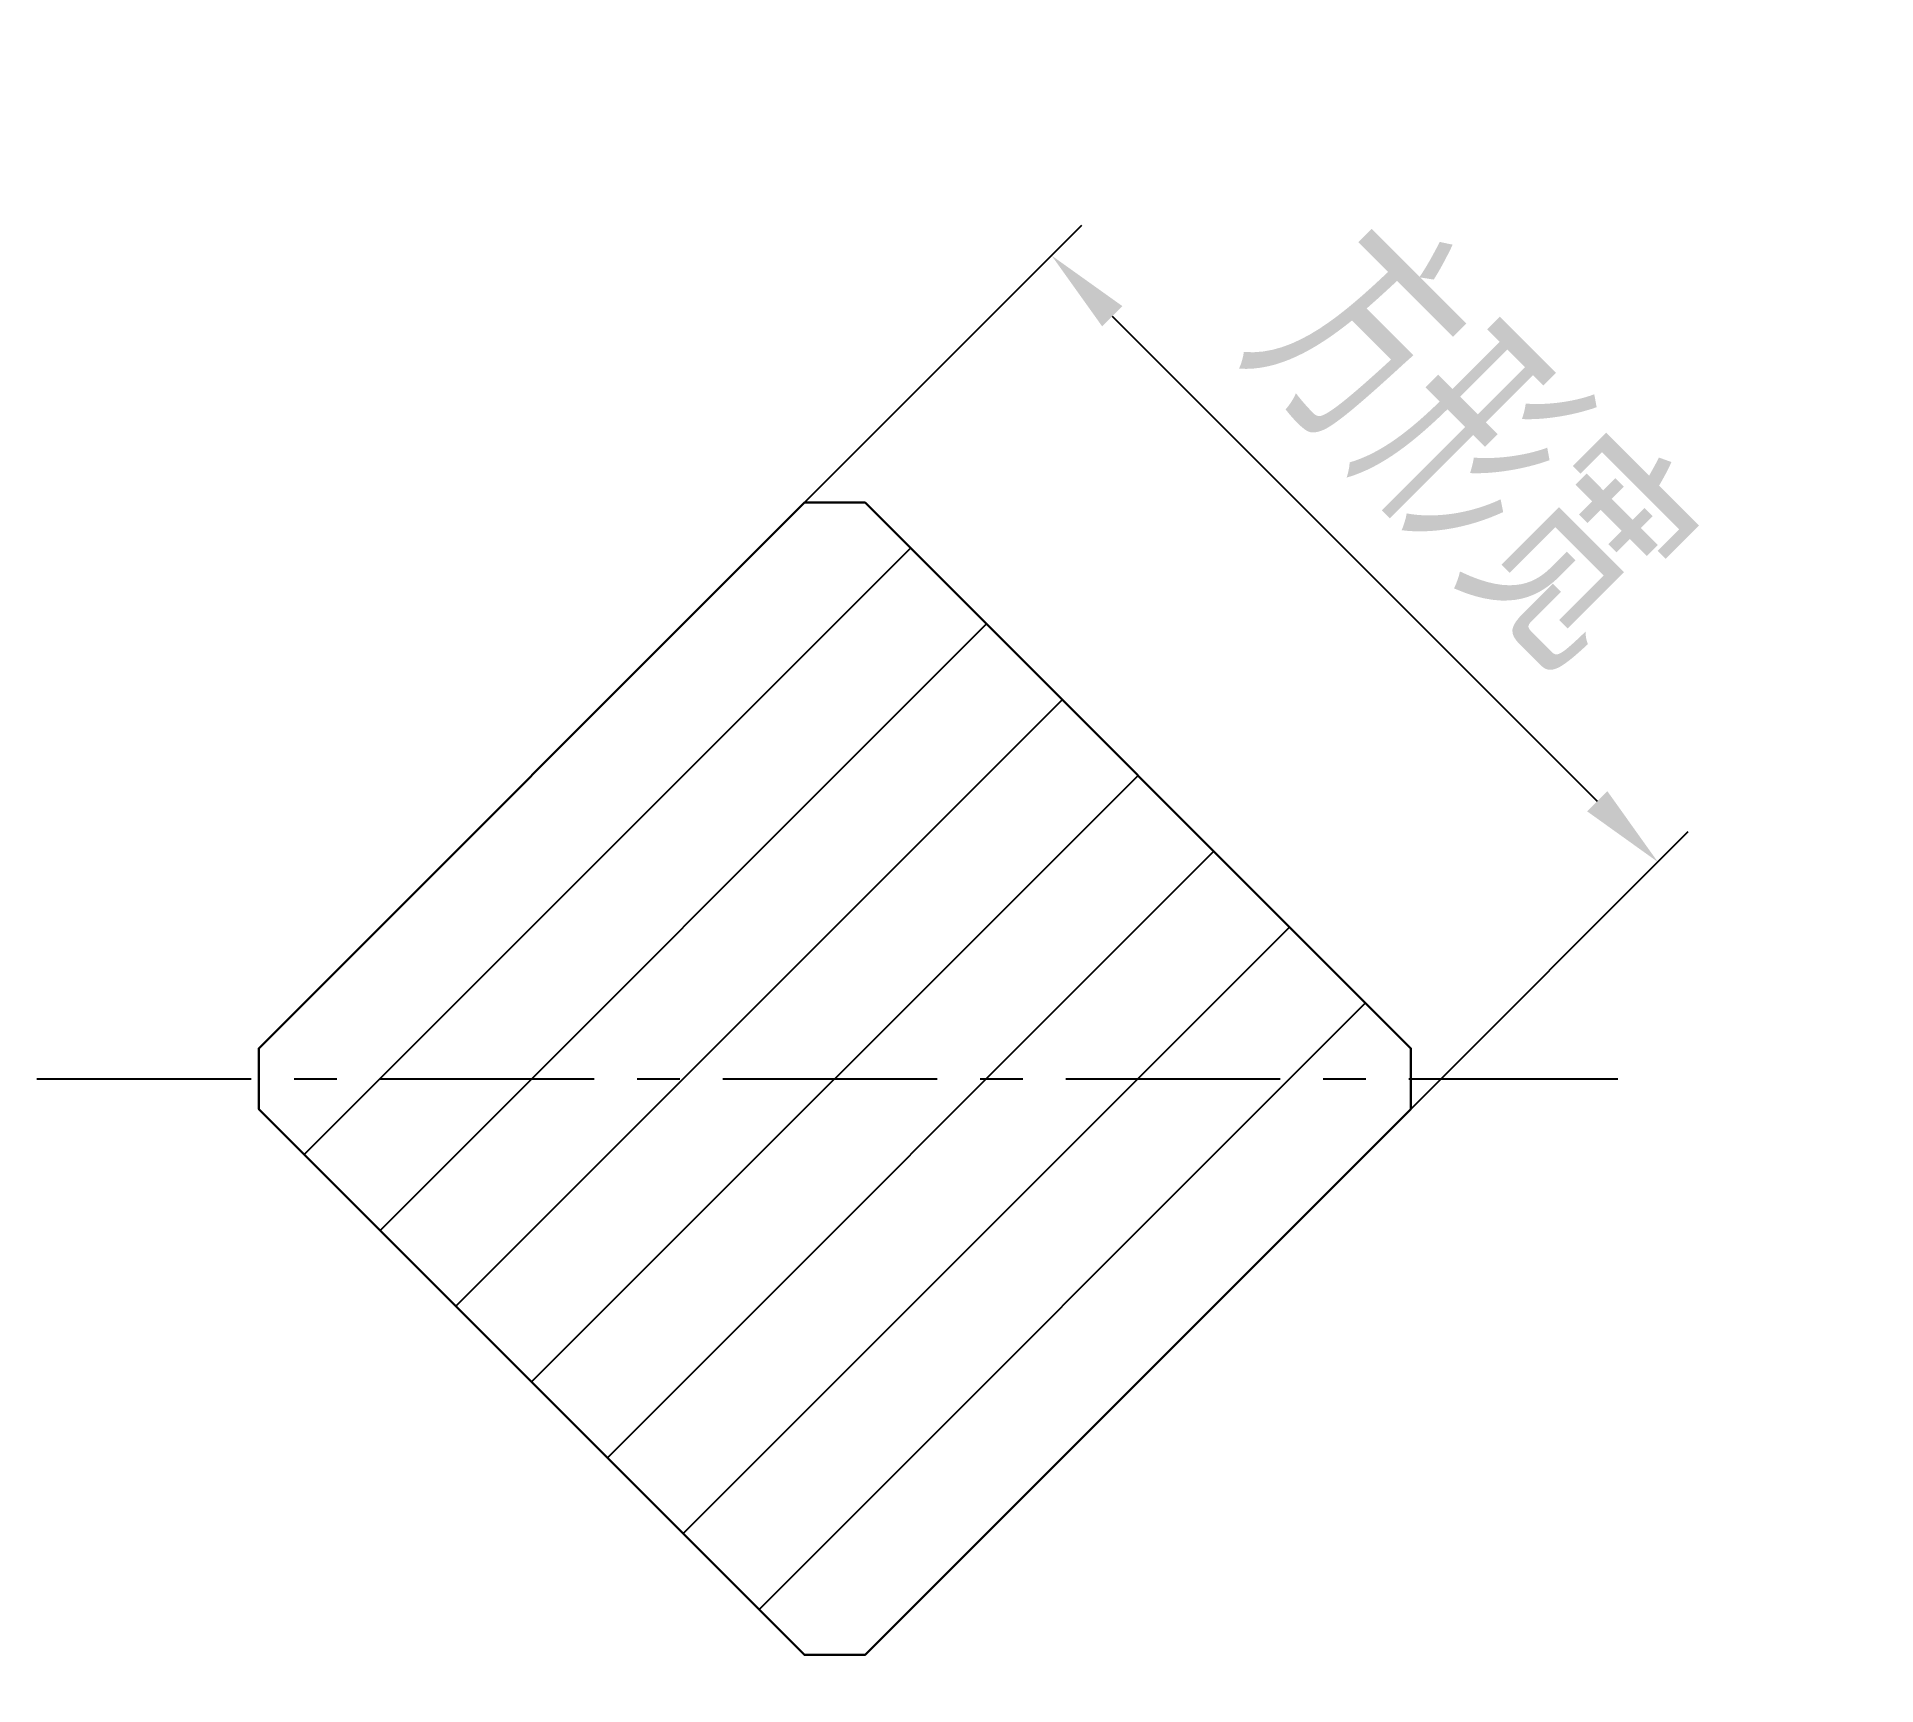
# Model space of a CAD drawing. Header units: inches. Extents: x -9.3 to 12.1, y -7.1 to 12.1.
import ezdxf

# ---------------------------------------------------------------- set-up
doc = ezdxf.new("R2010")
doc.units = ezdxf.units.IN
doc.header["$MEASUREMENT"] = 0
doc.linetypes.add('CENTERX2', pattern=[4, 2.5, -0.5, 0.5, -0.5])
doc.styles.add('工程字', font='gbenor.shx', dxfattribs={"bigfont": 'gbcbig.shx'})
doc.dimstyles.new('ZQH', dxfattribs={"dimtxt": 3, "dimasz": 2.5, "dimexe": 1.25, "dimexo": 0, "dimgap": 0.5, "dimtad": 1, "dimdec": 3, "dimdsep": 46, "dimtxsty": '工程字', "dimblk": 'CLOSEDBLANK', "dimcen": -0.8, "dimclrd": 3, "dimclre": 3, "dimclrt": 3, "dimadec": 1, "dimazin": 2, "dimtfac": 1, "dimtdec": 3, "dimtofl": 0, "dimtmove": 0, "dimatfit": 3, "dimldrblk": 'CLOSEDBLANK', "dimfxl": 1, "dimtolj": 1, "dimtzin": 0, "dimarcsym": 0})

# ---------------------------------------------------------------- blocks, each defined once
blk = doc.blocks.new('*D5')
at = {"color": 3, "lineweight": -2, "transparency": 16777216}
for p, q in [((-0.353, 6.717), (2.881, 9.952)), ((3.235, 8.891), (8.891, 3.235)), ((6.717, -0.354), (9.952, 2.881))]:
    blk.add_line(p, q, dxfattribs=at)
at = {"color": 3, "transparency": 16777216}
for points in [[(3.353, 9.009), (3.117, 8.773), (2.528, 9.598)], [(9.009, 3.352), (8.774, 3.117), (9.598, 2.527)]]:
    blk.add_solid(points, dxfattribs=at)
at = {"layer": 'Defpoints', "color": 0, "transparency": 16777216}
for p in [(-0.353, 6.717), (9.598, 2.527), (6.717, -0.354)]:
    blk.add_point(p, dxfattribs=at)
at = {"color": 3, "transparency": 16777216, "insert": (7.366, 7.371), "char_height": 2.5, "attachment_point": 5, "rotation": 314.9987, "style": '工程字'}
blk.add_mtext('\\A1;方形宽', dxfattribs=at)
blk = doc.blocks.new('_ClosedBlank')
at = {"color": 0, "linetype": 'ByBlock', "lineweight": -2}
for p, q in [((-1, 0.167), (0, 0)), ((-1, 0.167), (-1, -0.167)), ((0, 0), (-1, -0.167))]:
    blk.add_line(p, q, dxfattribs=at)

msp = doc.modelspace()

# ---------------------------------------------------------------- hatches: boundary and pattern name
h = msp.add_hatch()
h.set_pattern_fill('ANSI31', color=256, scale=10)
h.paths.add_polyline_path([(0.0003, 7.0709), (-7.0709, 0), (7.0709, 0)])
h.paths.add_polyline_path([(7.0709, 0), (-7.0709, 0), (-0.0003, -7.0709)])

# ---------------------------------------------------------------- linework, layer by layer
at = {"color": 1, "linetype": 'CENTERX2'}
msp.add_line((-9.3063, 0), (9.1305, 0), dxfattribs=at)
at = {"lineweight": 30}
msp.add_lwpolyline([(0.3539, 6.7173), (6.7174, 0.3536), (6.7173, -0.3535), (0.3532, -6.7174), (-0.3539, -6.7173), (-6.7174, -0.3536), (-6.7173, 0.3535), (-0.3532, 6.7174)], close=True, dxfattribs=at)

# ---------------------------------------------------------------- dimensions: what is measured, and where the dimension line sits
dim = msp.add_linear_dim(base=(9.5985, 2.5274), p1=(-0.3532, 6.7174), p2=(6.7173, -0.3535), angle=314.99868, text='方形宽', dimstyle='ZQH', override={"dimtxt": 2.5, "dimasz": 1, "dimexe": 0.5, "dimsah": 1})
dim.commit()
dim.dimension.update_dxf_attribs({"geometry": '*D5', "text_midpoint": (6.0606, 6.0655), "dimtype": 161})

doc.saveas('drawing.dxf')
